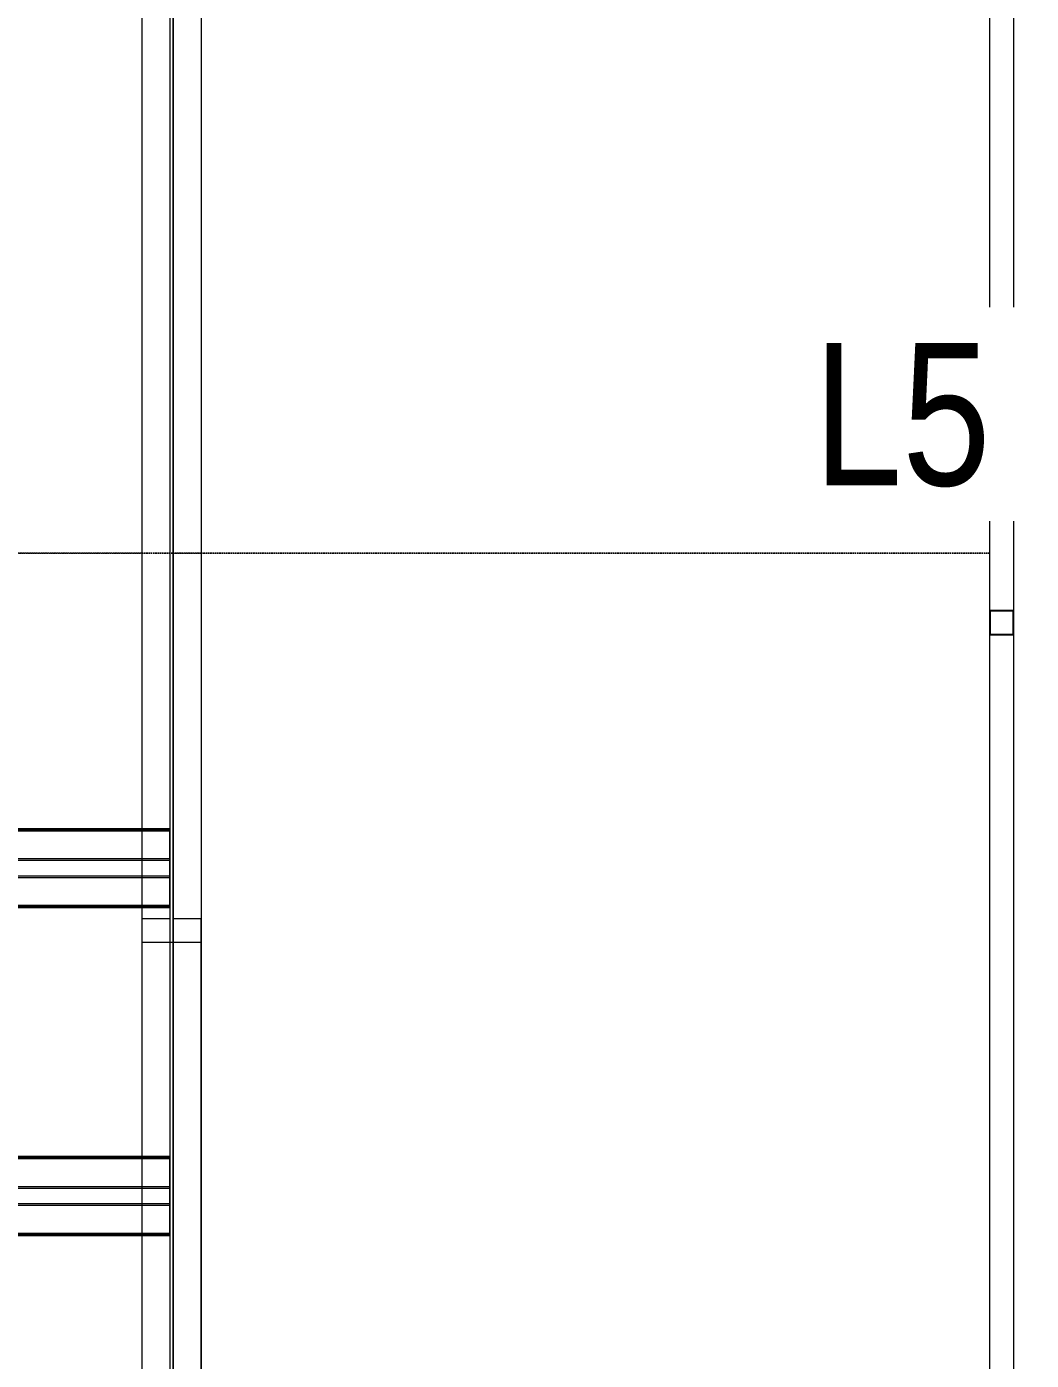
# Model space of a CAD drawing. Header units: centimetres. Extents: x -13617 to -9515, y -261 to 6553.
# Drawn here: x -11386.8 to -11175.2, y 2601.6 to 2882.4 of the extents above; entities that cross this region are included whole.
import ezdxf

# ---------------------------------------------------------------- set-up
doc = ezdxf.new("R2010")
doc.units = ezdxf.units.CM
for name, pattern in [('_Overhead', [0.47625, 0.3175, -0.15875]), ('_Overhead_2_', [0.47625, 0.3175, -0.15875]), ('Hidden', [0.714375, 0.47625, -0.238125])]:
    doc.linetypes.add(name, pattern=pattern)
for name, color, linetype, lineweight in [('A-DETL-HDLN', 7, 'Hidden', 9), ('A-FLOR', 7, 'Continuous', 9), ('A-GLAZ-CWMG', 7, 'Continuous', 9), ('E-LITE-EQPM', 7, 'Continuous', 9), ('E-LITE-EQPM-IDEN', 7, 'Continuous', 18), ('S-BEAM', 7, 'Continuous', 9)]:
    doc.layers.add(name, color=color, linetype=linetype, lineweight=lineweight)
doc.styles.add('Arial_2', font='arial.ttf', dxfattribs={"width": 0.8, "height": 30})

# ---------------------------------------------------------------- blocks, each defined once
blk = doc.blocks.new('Costanera Perfil Z - Parametrizado - h_30cm-1662216-Planta patio maniobras')
at = {"layer": 'S-BEAM', "color": 254, "true_color": 0xcccccc}
for p, q in [((-8.1, 548.74), (-8.34, 548.74)), ((-8.34, 548.74), (-8.1, 548.74)), ((-8.34, 548.74), (-8.34, -548.74)), ((-8.1, 548.74), (1.98, 548.74)), ((-8.1, -548.74), (-8.1, 548.74)), ((-7.84, 548.74), (-8.04, 548.74)), ((-8.04, 548.74), (-8.04, -548.74)), ((1.64, 548.74), (-7.84, 548.74)), ((-7.84, 548.74), (-7.84, -548.74)), ((-1.64, 548.74), (-1.98, 548.74)), ((-1.98, 548.74), (-1.18, 548.74)), ((-1.98, 548.74), (-1.98, -548.74)), ((-0.88, 548.74), (-1.64, 548.74)), ((-1.64, 548.74), (1.64, 548.74)), ((1.64, 548.74), (-1.64, 548.74)), ((-1.64, 548.74), (-1.64, -548.74)), ((-1.18, 548.74), (1.64, 548.74)), ((1.64, 548.74), (-0.88, 548.74)), ((1.98, 548.74), (1.64, 548.74)), ((1.64, 548.74), (1.98, 548.74)), ((1.98, 548.74), (1.64, 548.74)), ((1.64, 548.74), (1.64, -548.74)), ((1.98, 548.74), (7.84, 548.74)), ((8.04, 548.74), (1.98, 548.74)), ((1.98, 548.74), (1.98, -548.74)), ((7.84, 548.74), (8.04, 548.74)), ((7.84, 548.74), (7.84, -548.74)), ((8.04, 548.74), (8.34, 548.74)), ((8.04, 548.74), (8.04, -548.74)), ((8.34, 548.74), (8.1, 548.74)), ((8.1, 548.74), (8.1, -548.74)), ((8.34, 548.74), (8.34, -548.74))]:
    blk.add_line(p, q, dxfattribs=at)
blk = doc.blocks.new('Costanera Perfil Z - Parametrizado - h_30cm-V57-Planta patio maniobras')
at = {"layer": 'S-BEAM', "color": 254, "true_color": 0xcccccc}
for p, q in [((-8.1, 548.74), (-8.34, 548.74)), ((-8.34, 548.74), (-8.1, 548.74)), ((-8.34, 548.74), (-8.34, -548.74)), ((-8.1, 548.74), (1.98, 548.74)), ((-8.1, -548.74), (-8.1, 548.74)), ((-7.84, 548.74), (-8.04, 548.74)), ((-8.04, 548.74), (-8.04, -548.74)), ((1.64, 548.74), (-7.84, 548.74)), ((-7.84, 548.74), (-7.84, -548.74)), ((-1.64, 548.74), (-1.98, 548.74)), ((-1.98, 548.74), (-0.92, 548.74)), ((-1.98, 548.74), (-1.98, 542.85)), ((-0.63, 548.74), (-1.64, 548.74)), ((-1.64, 548.74), (1.64, 548.74)), ((1.64, 548.74), (-1.64, 548.74)), ((-1.64, 548.74), (-1.64, 542.85)), ((-0.92, 548.74), (1.64, 548.74)), ((1.64, 548.74), (-0.63, 548.74)), ((1.98, 548.74), (1.64, 548.74)), ((1.64, 548.74), (1.98, 548.74)), ((1.98, 548.74), (1.64, 548.74)), ((1.64, 548.74), (1.64, -548.74)), ((1.98, 548.74), (7.84, 548.74)), ((8.04, 548.74), (1.98, 548.74)), ((1.98, 548.74), (1.98, -548.74)), ((7.84, 548.74), (8.04, 548.74)), ((7.84, 548.74), (7.84, 542.85)), ((8.04, 548.74), (8.34, 548.74)), ((8.04, 548.74), (8.04, 542.85)), ((8.34, 548.74), (8.1, 548.74)), ((8.1, 548.74), (8.1, 542.85)), ((8.34, 548.74), (8.34, 542.85)), ((-1.98, 542.85), (-1.98, -544.73)), ((-1.64, 542.85), (-1.64, -544.73)), ((7.84, 542.85), (7.84, -544.73)), ((8.04, 542.85), (8.04, -544.73)), ((8.1, 542.85), (8.1, -544.73)), ((8.34, 542.85), (8.34, -544.73))]:
    blk.add_line(p, q, dxfattribs=at)
blk = doc.blocks.new('PQ_RVR_EST-01_ZZ_ZZ_MO_T_A_rvt-1-Planta patio maniobras')
at = {"layer": 'S-BEAM', "color": 254, "true_color": 0xcccccc}
for p, q in [((-11362.56, 3403.78), (-11362.56, 2713.55)), ((-11350.06, 3403.78), (-11350.06, 2694.59)), ((-11362.56, 3399.58), (-11362.56, 2713.55)), ((-11356.67, 3399.58), (-11356.67, 2713.55)), ((-11355.96, 3399.58), (-11355.96, 2288.41)), ((-11350.06, 3399.58), (-11350.06, 2694.59)), ((-11362.56, 2713.55), (-11362.56, 2707.19)), ((-11362.56, 2713.55), (-11362.56, 2707.19)), ((-11356.67, 2713.55), (-11356.67, 2707.19)), ((-11362.56, 2707.19), (-11362.56, 2706.86)), ((-11362.56, 2707.19), (-11362.56, 2706.86)), ((-11356.67, 2707.19), (-11356.67, 2706.86)), ((-11362.56, 2706.86), (-11362.56, 2703.57)), ((-11362.56, 2706.86), (-11362.56, 2703.57)), ((-11356.67, 2706.86), (-11356.67, 2703.57)), ((-11362.56, 2703.57), (-11362.56, 2703.24)), ((-11362.56, 2703.57), (-11362.56, 2703.24)), ((-11362.56, 2703.24), (-11362.56, 2696.88)), ((-11362.56, 2703.24), (-11362.56, 2696.88)), ((-11356.67, 2703.57), (-11356.67, 2703.24)), ((-11356.67, 2703.24), (-11356.67, 2696.88)), ((-11362.56, 2696.88), (-11362.56, 2694.59)), ((-11362.56, 2696.88), (-11362.56, 2694.59)), ((-11356.67, 2696.88), (-11356.67, 2644.51)), ((-11362.56, 2694.59), (-11362.56, 2644.51)), ((-11362.56, 2694.59), (-11362.56, 2644.51)), ((-11362.56, 2694.59), (-11362.56, 2644.51)), ((-11356.67, 2694.59), (-11356.67, 2644.51)), ((-11355.96, 2186.2), (-11355.96, 2694.59)), ((-11350.06, 2584.66), (-11350.06, 2694.59)), ((-11350.06, 2694.59), (-11350.06, 2584.66)), ((-11350.06, 2694.59), (-11350.06, 2584.66)), ((-11362.56, 2689.69), (-11362.56, 2644.51)), ((-11350.06, 2689.69), (-11350.06, 2584.66)), ((-11362.56, 2644.51), (-11362.56, 2637.1)), ((-11362.56, 2644.51), (-11362.56, 2637.17)), ((-11362.56, 2644.51), (-11362.56, 2638.15)), ((-11362.56, 2644.51), (-11362.56, 2638.15)), ((-11356.67, 2644.51), (-11356.67, 2637.17)), ((-11356.67, 2644.51), (-11356.67, 2638.15)), ((-11362.56, 2638.15), (-11362.56, 2637.82)), ((-11362.56, 2638.15), (-11362.56, 2637.82)), ((-11362.56, 2637.82), (-11362.56, 2634.54)), ((-11362.56, 2637.82), (-11362.56, 2634.54)), ((-11362.56, 2637.17), (-11362.56, 2634.54)), ((-11362.56, 2637.1), (-11362.56, 2634.54)), ((-11356.67, 2638.15), (-11356.67, 2637.82)), ((-11356.67, 2637.82), (-11356.67, 2634.54)), ((-11356.67, 2637.17), (-11356.67, 2634.54)), ((-11362.56, 2634.54), (-11362.56, 2634.2)), ((-11362.56, 2634.54), (-11362.56, 2634.2)), ((-11362.56, 2634.54), (-11362.56, 2634.2)), ((-11362.56, 2634.54), (-11362.56, 2634.2)), ((-11362.56, 2634.2), (-11362.56, 2568.62)), ((-11362.56, 2634.2), (-11362.56, 2568.62)), ((-11362.56, 2634.2), (-11362.56, 2627.84)), ((-11362.56, 2634.2), (-11362.56, 2627.84)), ((-11356.67, 2634.54), (-11356.67, 2634.2)), ((-11356.67, 2634.54), (-11356.67, 2634.2)), ((-11356.67, 2634.2), (-11356.67, 2568.62)), ((-11356.67, 2634.2), (-11356.67, 2627.84)), ((-11362.56, 2627.84), (-11362.56, 2568.62)), ((-11362.56, 2627.84), (-11362.56, 2568.62)), ((-11356.67, 2627.84), (-11356.67, 2568.62))]:
    blk.add_line(p, q, dxfattribs=at)
at = {"layer": 'S-BEAM', "color": 254, "lineweight": 18, "true_color": 0xcccccc}
for p, q in [((-11356.67, 3399.58), (-11356.67, 2713.55)), ((-11355.96, 2694.59), (-11355.96, 3399.58)), ((-11356.67, 2713.55), (-11356.67, 2706.4)), ((-11356.67, 2706.4), (-11356.67, 2703.57)), ((-11356.67, 2703.57), (-11356.67, 2703.24)), ((-11356.67, 2703.24), (-11356.67, 2694.59)), ((-11356.67, 2694.59), (-11362.56, 2694.59)), ((-11362.56, 2694.59), (-11362.56, 2689.69)), ((-11350.06, 2694.59), (-11355.96, 2694.59)), ((-11350.06, 2689.69), (-11350.06, 2694.59)), ((-11362.56, 2689.69), (-11350.06, 2689.69))]:
    blk.add_line(p, q, dxfattribs=at)
at = {"layer": 'S-BEAM', "color": 254, "linetype": '_Overhead', "lineweight": 9, "true_color": 0xd4d4d4, "rotation": 269.9999999999998}
for name, p in [('Costanera Perfil Z - Parametrizado - h_30cm-1662216-Planta patio maniobras', (-11905.41, 2705.21)), ('Costanera Perfil Z - Parametrizado - h_30cm-V57-Planta patio maniobras', (-11905.41, 2636.18))]:
    blk.add_blockref(name, p, dxfattribs=at)
blk = doc.blocks.new('Rectangular Mullion - 30 x 30 mm-1793946-Planta patio maniobras')
at = {"layer": 'A-GLAZ-CWMG', "color": 254, "true_color": 0xd4d4d4}
for p, q in [((-11183.99, 5105.09), (-11183.99, 5295.56)), ((-11178.99, 5295.56), (-11178.99, 5105.09))]:
    blk.add_line(p, q, dxfattribs=at)
blk = doc.blocks.new('Rectangular Mullion - 30 x 30 mm-V144-Planta patio maniobras')
at = {"layer": 'A-GLAZ-CWMG', "color": 254, "true_color": 0xd4d4d4}
for p, q in [((-11183.99, 2584.66), (-11183.99, 2754.46)), ((-11178.99, 2754.46), (-11178.99, 2584.66)), ((-11183.99, 2580.84), (-11183.99, 2584.66)), ((-11178.99, 2584.66), (-11178.99, 2580.84)), ((-11183.99, 2580.49), (-11183.99, 2580.84)), ((-11178.99, 2580.84), (-11178.99, 2580.49)), ((-11183.99, 2577.16), (-11183.99, 2580.49)), ((-11178.99, 2580.49), (-11178.99, 2577.16)), ((-11183.99, 2576.81), (-11183.99, 2577.16)), ((-11183.99, 2572.98), (-11183.99, 2576.81)), ((-11178.99, 2577.16), (-11178.99, 2576.81)), ((-11178.99, 2576.81), (-11178.99, 2572.98)), ((-11183.99, 2563.99), (-11183.99, 2572.98)), ((-11178.99, 2572.98), (-11178.99, 2563.99))]:
    blk.add_line(p, q, dxfattribs=at)
blk = doc.blocks.new('Rectangular Mullion - 30 x 30 mm-1797273-Planta patio maniobras')
at = {"layer": 'A-GLAZ-CWMG', "color": 253, "lineweight": 25, "true_color": 0xaaaaaa}
for p, q in [((-2.5, 2.5), (2.5, 2.5)), ((-2.5, -2.5), (-2.5, 2.5)), ((2.5, 2.5), (2.5, -2.5)), ((2.5, -2.5), (-2.5, -2.5))]:
    blk.add_line(p, q, dxfattribs=at)
blk = doc.blocks.new('PQ_RVR_ARQ-01_ZZ_ZZ_MO_T_A_rvt-1-Planta patio maniobras')
at = {"layer": 'A-FLOR', "color": 254, "linetype": '_Overhead_2_', "true_color": 0xd4d4d4}
for p, q in [((-11482.16, 2771.58), (-11362.56, 2771.58)), ((-11362.56, 2771.58), (-11482.16, 2771.58)), ((-11362.56, 2771.58), (-11482.16, 2771.58)), ((-11482.16, 2771.58), (-11362.56, 2771.58)), ((-11362.56, 2771.58), (-11356.04, 2771.58)), ((-11356.04, 2771.58), (-11362.56, 2771.58)), ((-11356.04, 2771.58), (-11362.56, 2771.58)), ((-11362.56, 2771.58), (-11356.04, 2771.58)), ((-11355.96, 2771.58), (-11350.06, 2771.58)), ((-11350.06, 2771.58), (-11355.96, 2771.58)), ((-11350.06, 2771.58), (-11355.96, 2771.58)), ((-11355.96, 2771.58), (-11350.06, 2771.58)), ((-11350.06, 2771.58), (-11183.99, 2771.58)), ((-11183.99, 2771.58), (-11350.06, 2771.58)), ((-11183.99, 2771.58), (-11350.06, 2771.58)), ((-11350.06, 2771.58), (-11183.99, 2771.58))]:
    blk.add_line(p, q, dxfattribs=at)
at = {"layer": 'A-GLAZ-CWMG', "color": 254, "lineweight": 18, "true_color": 0xd4d4d4}
for name, p in [('Rectangular Mullion - 30 x 30 mm-1793946-Planta patio maniobras', (0, -2345.63)), ('Rectangular Mullion - 30 x 30 mm-V144-Planta patio maniobras', (0, 0))]:
    blk.add_blockref(name, p, dxfattribs=at)
at = {"layer": 'A-GLAZ-CWMG', "color": 254, "lineweight": 18, "true_color": 0xd4d4d4, "extrusion": (0, 0, -1), "rotation": 270.0000000000002}
blk.add_blockref('Rectangular Mullion - 30 x 30 mm-1797273-Planta patio maniobras', (11181.49, 2756.96), dxfattribs=at)
blk = doc.blocks.new('PROLIT_V_3_AS_206W - Standart-V161-Planta patio maniobras')
at = {"layer": 'A-DETL-HDLN', "color": 30, "linetype": 'Continuous', "lineweight": 25, "true_color": 0xff8000}
for p, q in [((-11191.31, 2811.23), (-11191.33, 2811.23)), ((-11189.65, 2813.48), (-11189.66, 2813.48)), ((-11188.86, 2813.48), (-11188.88, 2813.48)), ((-11186.73, 2811.23), (-11186.75, 2811.23)), ((-11191.33, 2789.23), (-11191.31, 2789.23)), ((-11189.66, 2788.83), (-11189.65, 2788.83)), ((-11188.88, 2788.83), (-11188.86, 2788.83)), ((-11186.75, 2789.23), (-11186.73, 2789.23))]:
    blk.add_line(p, q, dxfattribs=at)
at = {"layer": 'E-LITE-EQPM', "color": 30, "lineweight": 25, "true_color": 0xff8000}
for p, q in [((-11198.77, 2817.04), (-11222.33, 2817.04)), ((-11198.99, 2817.28), (-11198.46, 2817.28)), ((-11198.99, 2817.28), (-11198.99, 2817.04)), ((-11193.7, 2817.28), (-11198.46, 2817.28)), ((-11198.46, 2817.28), (-11198.46, 2816.5)), ((-11195.95, 2817.58), (-11197.42, 2817.58)), ((-11197.18, 2817.58), (-11197.42, 2817.58)), ((-11197.42, 2817.58), (-11197.42, 2817.28)), ((-11197.42, 2817.28), (-11197.42, 2817.58)), ((-11196.74, 2818.58), (-11195.92, 2818.58)), ((-11196.74, 2818.58), (-11196.74, 2817.58)), ((-11195.95, 2817.58), (-11195.95, 2817.28)), ((-11195.95, 2817.28), (-11195.95, 2817.58)), ((-11184.91, 2817.58), (-11195.95, 2817.58)), ((-11195.92, 2818.58), (-11194.96, 2818.58)), ((-11195.92, 2818.58), (-11195.92, 2817.58)), ((-11194.96, 2818.58), (-11194.81, 2818.58)), ((-11194.96, 2818.58), (-11194.96, 2817.58)), ((-11194.81, 2818.58), (-11194.81, 2817.58)), ((-11193.7, 2817.28), (-11185.1, 2817.28)), ((-11193.09, 2817.28), (-11193.09, 2816.5)), ((-11189.51, 2817.04), (-11192.78, 2817.04)), ((-11192.55, 2817.04), (-11192.55, 2817.28)), ((-11185.1, 2817.28), (-11181.79, 2809.65)), ((-11181.49, 2809.71), (-11184.91, 2817.58)), ((-11222.83, 2816.54), (-11222.83, 2783.94)), ((-11220.52, 2814.11), (-11220.52, 2786.64)), ((-11192.33, 2815.11), (-11219.52, 2815.11)), ((-11198.46, 2816.5), (-11198.77, 2816.5)), ((-11198.46, 2816.5), (-11193.09, 2816.5)), ((-11192.78, 2816.5), (-11193.09, 2816.5)), ((-11191.33, 2811.23), (-11191.33, 2814.11)), ((-11189.01, 2813.48), (-11189.01, 2816.54)), ((-11218.14, 2812.27), (-11217.86, 2812.27)), ((-11218.14, 2812.27), (-11218.14, 2811.06)), ((-11217.85, 2812.27), (-11217.85, 2811.06)), ((-11212.7, 2812.27), (-11217.85, 2812.27)), ((-11212.7, 2812.27), (-11199.84, 2812.27)), ((-11212.7, 2812.27), (-11212.7, 2811.06)), ((-11194.68, 2812.27), (-11199.84, 2812.27)), ((-11199.84, 2812.27), (-11199.84, 2811.06)), ((-11194.68, 2811.06), (-11194.68, 2812.27)), ((-11194.67, 2812.27), (-11194.4, 2812.27)), ((-11194.4, 2812.27), (-11194.4, 2811.06)), ((-11191.33, 2811.23), (-11191.33, 2789.23)), ((-11191.17, 2811.23), (-11191.33, 2811.23)), ((-11191.17, 2811.23), (-11186.88, 2811.23)), ((-11189.96, 2811.98), (-11189.96, 2811.23)), ((-11189.26, 2811.98), (-11189.96, 2811.98)), ((-11189.66, 2813.48), (-11189.66, 2811.98)), ((-11189.26, 2813.48), (-11189.66, 2813.48)), ((-11188.86, 2813.48), (-11189.26, 2813.48)), ((-11188.57, 2811.98), (-11189.26, 2811.98)), ((-11188.86, 2811.98), (-11188.86, 2813.48)), ((-11188.57, 2811.23), (-11188.57, 2811.98)), ((-11186.73, 2811.23), (-11186.88, 2811.23)), ((-11186.73, 2789.23), (-11186.73, 2811.23)), ((-11219.95, 2809.81), (-11219.68, 2809.81)), ((-11219.95, 2809.81), (-11219.95, 2808.46)), ((-11219.68, 2808.46), (-11219.95, 2808.46)), ((-11219.67, 2809.81), (-11219.67, 2808.46)), ((-11214.51, 2809.81), (-11219.67, 2809.81)), ((-11219.67, 2808.46), (-11214.51, 2808.46)), ((-11217.86, 2811.06), (-11218.14, 2811.06)), ((-11217.85, 2811.06), (-11212.7, 2811.06)), ((-11214.51, 2809.81), (-11197.26, 2809.81)), ((-11214.51, 2809.81), (-11214.51, 2808.46)), ((-11197.26, 2808.46), (-11214.51, 2808.46)), ((-11199.84, 2811.06), (-11212.7, 2811.06)), ((-11199.84, 2811.06), (-11194.68, 2811.06)), ((-11192.1, 2809.81), (-11197.26, 2809.81)), ((-11197.26, 2809.81), (-11197.26, 2808.46)), ((-11197.26, 2808.46), (-11192.1, 2808.46)), ((-11194.4, 2811.06), (-11194.67, 2811.06)), ((-11192.1, 2808.46), (-11192.1, 2809.81)), ((-11192.09, 2809.81), (-11191.82, 2809.81)), ((-11191.82, 2808.46), (-11192.09, 2808.46)), ((-11191.82, 2809.81), (-11191.82, 2808.46)), ((-11181.79, 2809.65), (-11181.79, 2790.81)), ((-11181.49, 2790.75), (-11181.49, 2809.71)), ((-11219.95, 2807.27), (-11219.68, 2807.27)), ((-11219.95, 2807.27), (-11219.95, 2805.92)), ((-11219.68, 2805.92), (-11219.95, 2805.92)), ((-11219.67, 2807.27), (-11219.67, 2805.92)), ((-11214.51, 2807.27), (-11219.67, 2807.27)), ((-11219.67, 2805.92), (-11214.51, 2805.92)), ((-11214.51, 2807.27), (-11197.26, 2807.27)), ((-11214.51, 2807.27), (-11214.51, 2805.92)), ((-11197.26, 2805.92), (-11214.51, 2805.92)), ((-11192.1, 2807.27), (-11197.26, 2807.27)), ((-11197.26, 2807.27), (-11197.26, 2805.92)), ((-11197.26, 2805.92), (-11192.1, 2805.92)), ((-11192.1, 2805.92), (-11192.1, 2807.27)), ((-11192.09, 2807.27), (-11191.82, 2807.27)), ((-11191.82, 2805.92), (-11192.09, 2805.92)), ((-11191.82, 2807.27), (-11191.82, 2805.92)), ((-11219.95, 2804.72), (-11219.68, 2804.72)), ((-11219.95, 2804.72), (-11219.95, 2803.38)), ((-11219.68, 2803.38), (-11219.95, 2803.38)), ((-11219.67, 2804.72), (-11219.67, 2803.38)), ((-11214.51, 2804.72), (-11219.67, 2804.72)), ((-11219.67, 2803.38), (-11214.51, 2803.38)), ((-11214.51, 2804.72), (-11197.26, 2804.72)), ((-11214.51, 2804.72), (-11214.51, 2803.38)), ((-11197.26, 2803.38), (-11214.51, 2803.38)), ((-11192.1, 2804.72), (-11197.26, 2804.72)), ((-11197.26, 2804.72), (-11197.26, 2803.38)), ((-11197.26, 2803.38), (-11192.1, 2803.38)), ((-11192.1, 2803.38), (-11192.1, 2804.72)), ((-11192.09, 2804.72), (-11191.82, 2804.72)), ((-11191.82, 2803.38), (-11192.09, 2803.38)), ((-11191.82, 2804.72), (-11191.82, 2803.38)), ((-11219.95, 2802.19), (-11219.68, 2802.19)), ((-11219.95, 2802.19), (-11219.95, 2800.84)), ((-11219.68, 2800.84), (-11219.95, 2800.84)), ((-11219.67, 2802.19), (-11219.67, 2800.84)), ((-11214.51, 2802.19), (-11219.67, 2802.19)), ((-11219.67, 2800.84), (-11214.51, 2800.84)), ((-11214.51, 2802.19), (-11197.26, 2802.19)), ((-11214.51, 2802.19), (-11214.51, 2800.84)), ((-11197.26, 2800.84), (-11214.51, 2800.84)), ((-11192.1, 2802.19), (-11197.26, 2802.19)), ((-11197.26, 2802.19), (-11197.26, 2800.84)), ((-11197.26, 2800.84), (-11192.1, 2800.84)), ((-11192.1, 2800.84), (-11192.1, 2802.19)), ((-11192.09, 2802.19), (-11191.82, 2802.19)), ((-11191.82, 2800.84), (-11192.09, 2800.84)), ((-11191.82, 2802.19), (-11191.82, 2800.84)), ((-11187.24, 2801.64), (-11190.84, 2801.64)), ((-11190.84, 2801.64), (-11190.84, 2798.04)), ((-11188.44, 2801.34), (-11188.69, 2801.34)), ((-11188.69, 2801.34), (-11188.69, 2800.47)), ((-11188.69, 2800.47), (-11187.52, 2800.47)), ((-11187.52, 2800.42), (-11188.69, 2800)), ((-11188.69, 2800), (-11188.69, 2799.68)), ((-11188.44, 2800.8), (-11188.44, 2801.34)), ((-11188.22, 2800.8), (-11188.44, 2800.8)), ((-11188.29, 2799.84), (-11188, 2799.95)), ((-11187.99, 2801.34), (-11188.22, 2801.34)), ((-11188.22, 2801.34), (-11188.22, 2800.8)), ((-11188, 2799.95), (-11188, 2799.72)), ((-11188, 2799.72), (-11188, 2799.95)), ((-11187.99, 2800.8), (-11187.99, 2801.34)), ((-11187.77, 2800.8), (-11187.99, 2800.8)), ((-11187.52, 2801.34), (-11187.77, 2801.34)), ((-11187.77, 2801.34), (-11187.77, 2800.8)), ((-11187.77, 2799.99), (-11187.52, 2800.09)), ((-11187.77, 2799.68), (-11187.77, 2799.99)), ((-11187.52, 2800.47), (-11187.52, 2801.34)), ((-11187.52, 2800.09), (-11187.52, 2800.42)), ((-11187.24, 2798.04), (-11187.24, 2801.64)), ((-11219.95, 2799.64), (-11219.68, 2799.64)), ((-11219.95, 2799.64), (-11219.95, 2798.3)), ((-11219.68, 2798.3), (-11219.95, 2798.3)), ((-11219.95, 2797.1), (-11219.68, 2797.1)), ((-11219.95, 2797.1), (-11219.95, 2795.76)), ((-11219.67, 2799.64), (-11219.67, 2798.3)), ((-11214.51, 2799.64), (-11219.67, 2799.64)), ((-11219.67, 2798.3), (-11214.51, 2798.3)), ((-11219.67, 2797.1), (-11219.67, 2795.76)), ((-11214.51, 2797.1), (-11219.67, 2797.1)), ((-11214.51, 2799.64), (-11197.26, 2799.64)), ((-11214.51, 2799.64), (-11214.51, 2798.3)), ((-11197.26, 2798.3), (-11214.51, 2798.3)), ((-11214.51, 2797.1), (-11197.26, 2797.1)), ((-11214.51, 2797.1), (-11214.51, 2795.76)), ((-11192.1, 2799.64), (-11197.26, 2799.64)), ((-11197.26, 2799.64), (-11197.26, 2798.3)), ((-11197.26, 2798.3), (-11192.1, 2798.3)), ((-11192.1, 2797.1), (-11197.26, 2797.1)), ((-11197.26, 2797.1), (-11197.26, 2795.76)), ((-11192.1, 2798.3), (-11192.1, 2799.64)), ((-11192.1, 2795.76), (-11192.1, 2797.1)), ((-11192.09, 2799.64), (-11191.82, 2799.64)), ((-11191.82, 2798.3), (-11192.09, 2798.3)), ((-11192.09, 2797.1), (-11191.82, 2797.1)), ((-11191.82, 2799.64), (-11191.82, 2798.3)), ((-11191.82, 2797.1), (-11191.82, 2795.76)), ((-11190.84, 2798.04), (-11187.24, 2798.04)), ((-11188.69, 2799.68), (-11187.52, 2799.25)), ((-11188.69, 2799.21), (-11188.69, 2798.33)), ((-11188.44, 2799.21), (-11188.69, 2799.21)), ((-11188.69, 2798.33), (-11187.52, 2798.33)), ((-11188.44, 2798.67), (-11188.44, 2799.21)), ((-11188.22, 2798.67), (-11188.44, 2798.67)), ((-11188, 2799.72), (-11188.29, 2799.84)), ((-11187.99, 2799.21), (-11188.22, 2799.21)), ((-11188.22, 2799.21), (-11188.22, 2798.67)), ((-11187.99, 2798.67), (-11187.99, 2799.21)), ((-11187.77, 2798.67), (-11187.99, 2798.67)), ((-11187.52, 2799.59), (-11187.77, 2799.68)), ((-11187.52, 2799.21), (-11187.77, 2799.21)), ((-11187.77, 2799.21), (-11187.77, 2798.67)), ((-11187.52, 2799.25), (-11187.52, 2799.59)), ((-11187.52, 2798.33), (-11187.52, 2799.21)), ((-11219.68, 2795.76), (-11219.95, 2795.76)), ((-11219.95, 2794.56), (-11219.68, 2794.56)), ((-11219.95, 2794.56), (-11219.95, 2793.22)), ((-11219.67, 2795.76), (-11214.51, 2795.76)), ((-11219.67, 2794.56), (-11219.67, 2793.22)), ((-11214.51, 2794.56), (-11219.67, 2794.56)), ((-11197.26, 2795.76), (-11214.51, 2795.76)), ((-11214.51, 2794.56), (-11197.26, 2794.56)), ((-11214.51, 2794.56), (-11214.51, 2793.22)), ((-11197.26, 2795.76), (-11192.1, 2795.76)), ((-11192.1, 2794.56), (-11197.26, 2794.56)), ((-11197.26, 2794.56), (-11197.26, 2793.22)), ((-11192.1, 2793.22), (-11192.1, 2794.56)), ((-11191.82, 2795.76), (-11192.09, 2795.76)), ((-11192.09, 2794.56), (-11191.82, 2794.56)), ((-11191.82, 2794.56), (-11191.82, 2793.22)), ((-11219.68, 2793.22), (-11219.95, 2793.22)), ((-11219.95, 2792.03), (-11219.68, 2792.03)), ((-11219.95, 2792.03), (-11219.95, 2790.68)), ((-11219.67, 2793.22), (-11214.51, 2793.22)), ((-11219.67, 2792.03), (-11219.67, 2790.68)), ((-11214.51, 2792.03), (-11219.67, 2792.03)), ((-11197.26, 2793.22), (-11214.51, 2793.22)), ((-11214.51, 2792.03), (-11197.26, 2792.03)), ((-11214.51, 2792.03), (-11214.51, 2790.68)), ((-11197.26, 2793.22), (-11192.1, 2793.22)), ((-11192.1, 2792.03), (-11197.26, 2792.03)), ((-11197.26, 2792.03), (-11197.26, 2790.68)), ((-11192.1, 2790.68), (-11192.1, 2792.03)), ((-11191.82, 2793.22), (-11192.09, 2793.22)), ((-11192.09, 2792.03), (-11191.82, 2792.03)), ((-11191.82, 2792.03), (-11191.82, 2790.68)), ((-11219.68, 2790.68), (-11219.95, 2790.68)), ((-11219.67, 2790.68), (-11214.51, 2790.68)), ((-11218.14, 2789.41), (-11217.86, 2789.41)), ((-11218.14, 2789.41), (-11218.14, 2788.2)), ((-11217.85, 2789.41), (-11217.85, 2788.2)), ((-11212.7, 2789.41), (-11217.85, 2789.41)), ((-11197.26, 2790.68), (-11214.51, 2790.68)), ((-11212.7, 2789.41), (-11199.84, 2789.41)), ((-11212.7, 2789.41), (-11212.7, 2788.2)), ((-11194.68, 2789.41), (-11199.84, 2789.41)), ((-11199.84, 2789.41), (-11199.84, 2788.2)), ((-11197.26, 2790.68), (-11192.1, 2790.68)), ((-11194.68, 2788.2), (-11194.68, 2789.41)), ((-11194.67, 2789.41), (-11194.4, 2789.41)), ((-11194.4, 2789.41), (-11194.4, 2788.2)), ((-11191.82, 2790.68), (-11192.09, 2790.68)), ((-11191.33, 2789.23), (-11191.17, 2789.23)), ((-11191.33, 2786.64), (-11191.33, 2789.23)), ((-11186.88, 2789.23), (-11191.17, 2789.23)), ((-11189.66, 2789.23), (-11189.66, 2788.83)), ((-11189.66, 2788.83), (-11189.26, 2788.83)), ((-11189.26, 2788.83), (-11188.86, 2788.83)), ((-11189.01, 2783.94), (-11189.01, 2788.83)), ((-11188.86, 2788.83), (-11188.86, 2789.23)), ((-11186.88, 2789.23), (-11186.73, 2789.23)), ((-11181.79, 2790.81), (-11185.1, 2783.19)), ((-11184.91, 2782.89), (-11181.49, 2790.75)), ((-11217.86, 2788.2), (-11218.14, 2788.2)), ((-11217.85, 2788.2), (-11212.7, 2788.2)), ((-11199.84, 2788.2), (-11212.7, 2788.2)), ((-11199.84, 2788.2), (-11194.68, 2788.2)), ((-11194.4, 2788.2), (-11194.67, 2788.2)), ((-11222.33, 2783.44), (-11198.77, 2783.44)), ((-11219.52, 2785.64), (-11192.33, 2785.64)), ((-11198.84, 2783.43), (-11219.48, 2783.43)), ((-11198.99, 2783.43), (-11198.99, 2783.21)), ((-11198.46, 2783.21), (-11198.99, 2783.21)), ((-11198.77, 2783.99), (-11198.46, 2783.99)), ((-11193.09, 2783.99), (-11198.46, 2783.99)), ((-11198.46, 2783.99), (-11198.46, 2783.21)), ((-11198.46, 2783.21), (-11193.09, 2783.21)), ((-11195.95, 2783.19), (-11197.42, 2783.19)), ((-11197.18, 2783.19), (-11197.42, 2783.19)), ((-11197.42, 2782.89), (-11197.42, 2783.19)), ((-11197.42, 2783.19), (-11197.42, 2782.89)), ((-11195.95, 2783.19), (-11195.95, 2782.89)), ((-11195.95, 2782.89), (-11195.95, 2783.19)), ((-11185.1, 2783.19), (-11195.95, 2783.19)), ((-11193.09, 2783.99), (-11192.78, 2783.99)), ((-11193.09, 2783.99), (-11193.09, 2783.21)), ((-11192.55, 2783.21), (-11193.09, 2783.21)), ((-11192.78, 2783.44), (-11189.51, 2783.44)), ((-11192.36, 2783.43), (-11192.71, 2783.43)), ((-11192.55, 2783.21), (-11192.55, 2783.43)), ((-11197.42, 2782.89), (-11197.18, 2782.89)), ((-11197.42, 2782.89), (-11195.95, 2782.89)), ((-11196.74, 2782.89), (-11196.74, 2781.89)), ((-11195.92, 2781.89), (-11196.74, 2781.89)), ((-11184.91, 2782.89), (-11195.95, 2782.89)), ((-11195.92, 2782.89), (-11195.92, 2781.89)), ((-11194.96, 2781.89), (-11195.92, 2781.89)), ((-11194.96, 2782.89), (-11194.96, 2781.89)), ((-11194.81, 2781.89), (-11194.96, 2781.89)), ((-11194.81, 2782.89), (-11194.81, 2781.89))]:
    blk.add_line(p, q, dxfattribs=at)
for centre, radius, start, end in [((-11222.33, 2816.54), 0.5, 90, 180), ((-11222.33, 2816.54), 0.5, 105, 180), ((-11189.51, 2816.54), 0.5, 0, 90), ((-11189.51, 2816.54), 0.5, 0, 75), ((-11219.52, 2814.11), 1, 90, 180), ((-11219.52, 2814.11), 1, 90, 165), ((-11192.33, 2814.11), 1, 60, 90), ((-11192.33, 2814.11), 1, 0, 90), ((-11192.33, 2814.11), 1, 0, 45), ((-11219.52, 2786.64), 1, 180, 270), ((-11219.52, 2786.64), 1, 180, 270), ((-11192.33, 2786.64), 1, 270, 0), ((-11192.33, 2786.64), 1, 270, 345), ((-11222.33, 2783.94), 0.5, 180, 255), ((-11222.33, 2783.94), 0.5, 180, 270), ((-11189.51, 2783.94), 0.5, 270, 0), ((-11189.51, 2783.94), 0.5, 285, 0)]:
    blk.add_arc(centre, radius, start, end, dxfattribs=at)

msp = doc.modelspace()

# ---------------------------------------------------------------- block references
at = {"lineweight": 5}
msp.add_blockref('PQ_RVR_EST-01_ZZ_ZZ_MO_T_A_rvt-1-Planta patio maniobras', (0, 0), dxfattribs=at)

# ---------------------------------------------------------------- next in the draw order: block references
msp.add_blockref('PQ_RVR_ARQ-01_ZZ_ZZ_MO_T_A_rvt-1-Planta patio maniobras', (0, 0), dxfattribs=at)

# ---------------------------------------------------------------- next in the draw order: block references
at = {"layer": 'A-DETL-HDLN', "color": 30, "linetype": 'Continuous', "lineweight": 25, "true_color": 0xff8000}
msp.add_blockref('PROLIT_V_3_AS_206W - Standart-V161-Planta patio maniobras', (0, 0), dxfattribs=at)

# ---------------------------------------------------------------- next in the draw order: texts
at = {"layer": 'E-LITE-EQPM-IDEN', "lineweight": 9, "insert": (-11221.09, 2815.84), "char_height": 30, "width": 46.1772, "attachment_point": 1, "style": 'Arial_2', "bg_fill": 3, "box_fill_scale": 1.25, "bg_fill_color": 256, "bg_fill_true_color": 13158600, "bg_fill_transparency": 0}
msp.add_mtext('L5', dxfattribs=at)

doc.saveas('drawing.dxf')
